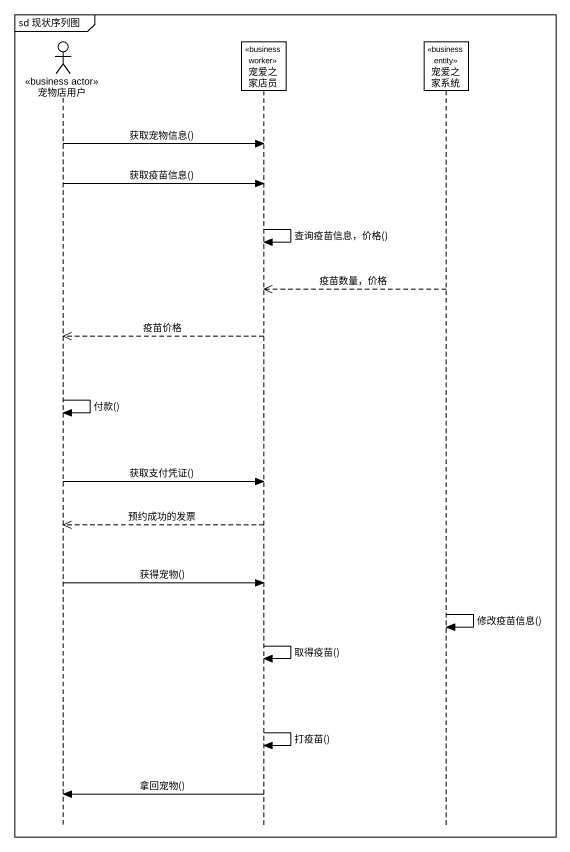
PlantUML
@startuml
mainframe sd 现状序列图
hide footbox
actor 宠物店用户 <<business actor>>
participant 宠爱之家店员 <<business worker>>
participant 宠爱之家系统 <<business entity>>

宠物店用户 -> 宠爱之家店员 : 获取宠物信息()
宠物店用户 -> 宠爱之家店员 : 获取疫苗信息()
宠爱之家店员 -> 宠爱之家店员 : 查询疫苗信息，价格()
宠爱之家系统 -->> 宠爱之家店员 : 疫苗数量，价格
宠爱之家店员 -->> 宠物店用户 : 疫苗价格
宠物店用户 -> 宠物店用户 : 付款()
宠物店用户 -> 宠爱之家店员 : 获取支付凭证()
宠爱之家店员 -->> 宠物店用户 : 预约成功的发票
宠物店用户 -> 宠爱之家店员 : 获得宠物()
宠爱之家系统 -> 宠爱之家系统 : 修改疫苗信息()
宠爱之家店员 -> 宠爱之家店员 : 取得疫苗()
宠爱之家店员 -> 宠爱之家店员 : 打疫苗()
宠爱之家店员 -> 宠物店用户 : 拿回宠物()
@enduml
